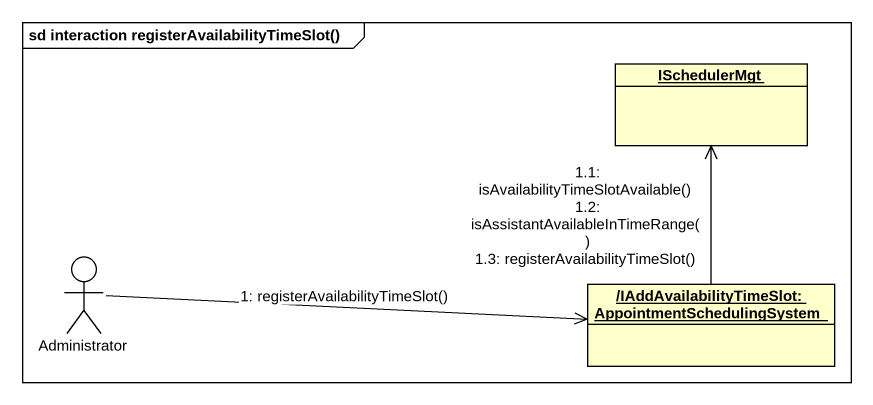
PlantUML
@startuml
mainframe sd interaction registerAvailabilityTimeSlot()
allowmixing
hide circle
hide empty members
object ISchedulerMgt
actor Administrator
object "/IAddAvailabilityTimeSlot:AppointmentSchedulingSystem" as IAddAvailabilityTimeSlot
Administrator -right-> IAddAvailabilityTimeSlot : 1: registerAvailabilityTimeSlot()
IAddAvailabilityTimeSlot -up-> ISchedulerMgt : 1.1: isAvailabilityTimeSlotAvailable()\n1.2: isAssistantAvailableInTimeRange()\n1.3: registerAvailabilityTimeSlot()
@enduml
